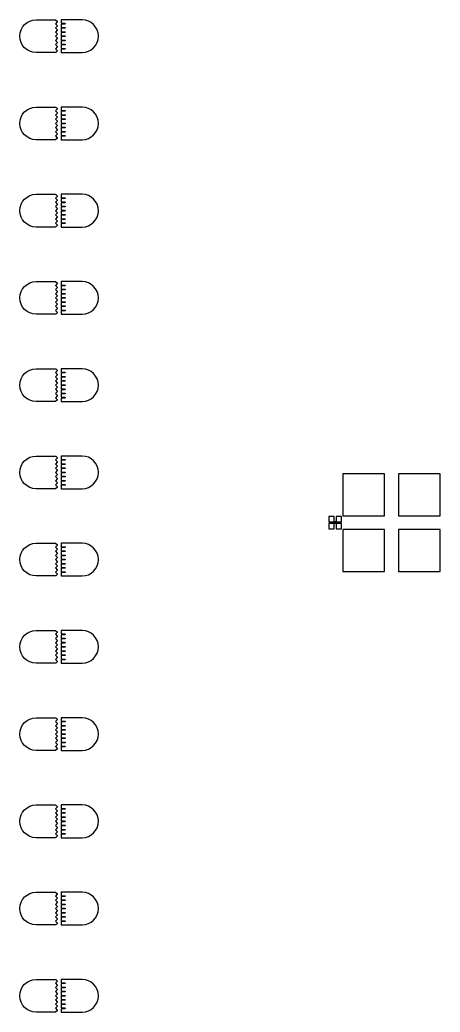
# Model space of a CAD drawing. Header units: millimetres. Extents: x -41.5 to 41.5, y -35.2 to 36.1.
# Drawn here: x 11.3 to 41.5, y -35.2 to 36.1 of the extents above; entities that cross this region are included whole.
import ezdxf

# ---------------------------------------------------------------- set-up
doc = ezdxf.new("R2010")
doc.units = ezdxf.units.MM

msp = doc.modelspace()

# ---------------------------------------------------------------- linework, layer by layer
for points in [[(13.906, 35.858), (14.01, 35.733), (14.01, 35.683), (13.906, 35.558), (14.01, 35.433), (14.01, 35.383), (13.906, 35.258), (14.01, 35.133), (14.01, 35.083), (13.906, 34.958), (14.01, 34.833), (14.01, 34.783), (13.906, 34.658), (14.01, 34.533), (14.01, 34.483), (13.906, 34.358), (14.01, 34.233), (14.01, 34.183), (13.906, 34.058), (14.01, 33.933), (14.01, 33.883), (13.92, 33.797, -0.193635), (13.886, 33.783), (12.51, 33.783, -1), (12.51, 36.133), (13.886, 36.133, -0.193635), (13.92, 36.119), (14.01, 36.033), (14.01, 35.983)], [(14.572, 35.833), (14.432, 35.833), (14.31, 35.833), (14.31, 35.733), (14.31, 35.683), (14.31, 35.583), (14.432, 35.583), (14.572, 35.583, -0.414214), (14.582, 35.573), (14.582, 35.543, -0.414214), (14.572, 35.533), (14.432, 35.533), (14.31, 35.533), (14.31, 35.433), (14.31, 35.383), (14.31, 35.283), (14.432, 35.283), (14.572, 35.283, -0.414214), (14.582, 35.273), (14.582, 35.243, -0.414214), (14.572, 35.233), (14.432, 35.233), (14.31, 35.233), (14.31, 35.133), (14.31, 35.083), (14.31, 34.983), (14.432, 34.983), (14.572, 34.983, -0.414214), (14.582, 34.973), (14.582, 34.943, -0.414214), (14.572, 34.933), (14.432, 34.933), (14.31, 34.933), (14.31, 34.833), (14.31, 34.783), (14.31, 34.683), (14.432, 34.683), (14.572, 34.683, -0.414214), (14.582, 34.673), (14.582, 34.643, -0.414214), (14.572, 34.633), (14.432, 34.633), (14.31, 34.633), (14.31, 34.533), (14.31, 34.483), (14.31, 34.383), (14.432, 34.383), (14.572, 34.383, -0.414214), (14.582, 34.373), (14.582, 34.343, -0.414214), (14.572, 34.333), (14.432, 34.333), (14.31, 34.333), (14.31, 34.233), (14.31, 34.183), (14.31, 34.083), (14.432, 34.083), (14.572, 34.083, -0.414214), (14.582, 34.073), (14.582, 34.043, -0.414214), (14.572, 34.033), (14.432, 34.033), (14.31, 34.033), (14.31, 33.933), (14.31, 33.883), (14.31, 33.783), (14.432, 33.783), (14.572, 33.783), (15.81, 33.783, 1), (15.81, 36.133), (14.572, 36.133), (14.432, 36.133), (14.31, 36.133), (14.31, 36.033), (14.31, 35.983), (14.31, 35.883), (14.432, 35.883), (14.572, 35.883, -0.414214), (14.582, 35.873), (14.582, 35.843, -0.414214)], [(13.906, 29.589), (14.01, 29.465), (14.01, 29.415), (13.906, 29.289), (14.01, 29.165), (14.01, 29.115), (13.906, 28.989), (14.01, 28.865), (14.01, 28.815), (13.906, 28.689), (14.01, 28.565), (14.01, 28.515), (13.906, 28.389), (14.01, 28.265), (14.01, 28.215), (13.906, 28.089), (14.01, 27.965), (14.01, 27.915), (13.906, 27.789), (14.01, 27.665), (14.01, 27.615), (13.92, 27.529, -0.193635), (13.886, 27.515), (12.51, 27.515, -1), (12.51, 29.865), (13.886, 29.865, -0.193635), (13.92, 29.851), (14.01, 29.765), (14.01, 29.715)], [(14.572, 29.565), (14.432, 29.565), (14.31, 29.565), (14.31, 29.465), (14.31, 29.415), (14.31, 29.315), (14.432, 29.315), (14.572, 29.315, -0.414214), (14.582, 29.305), (14.582, 29.275, -0.414214), (14.572, 29.265), (14.432, 29.265), (14.31, 29.265), (14.31, 29.165), (14.31, 29.115), (14.31, 29.015), (14.432, 29.015), (14.572, 29.015, -0.414214), (14.582, 29.005), (14.582, 28.975, -0.414214), (14.572, 28.965), (14.432, 28.965), (14.31, 28.965), (14.31, 28.865), (14.31, 28.815), (14.31, 28.715), (14.432, 28.715), (14.572, 28.715, -0.414214), (14.582, 28.705), (14.582, 28.675, -0.414214), (14.572, 28.665), (14.432, 28.665), (14.31, 28.665), (14.31, 28.565), (14.31, 28.515), (14.31, 28.415), (14.432, 28.415), (14.572, 28.415, -0.414214), (14.582, 28.405), (14.582, 28.375, -0.414214), (14.572, 28.365), (14.432, 28.365), (14.31, 28.365), (14.31, 28.265), (14.31, 28.215), (14.31, 28.115), (14.432, 28.115), (14.572, 28.115, -0.414214), (14.582, 28.105), (14.582, 28.075, -0.414214), (14.572, 28.065), (14.432, 28.065), (14.31, 28.065), (14.31, 27.965), (14.31, 27.915), (14.31, 27.815), (14.432, 27.815), (14.572, 27.815, -0.414214), (14.582, 27.805), (14.582, 27.775, -0.414214), (14.572, 27.765), (14.432, 27.765), (14.31, 27.765), (14.31, 27.665), (14.31, 27.615), (14.31, 27.515), (14.432, 27.515), (14.572, 27.515), (15.81, 27.515, 1), (15.81, 29.865), (14.572, 29.865), (14.432, 29.865), (14.31, 29.865), (14.31, 29.765), (14.31, 29.715), (14.31, 29.615), (14.432, 29.615), (14.572, 29.615, -0.414214), (14.582, 29.605), (14.582, 29.575, -0.414214)], [(13.906, 23.321), (14.01, 23.196), (14.01, 23.146), (13.906, 23.021), (14.01, 22.896), (14.01, 22.846), (13.906, 22.721), (14.01, 22.596), (14.01, 22.546), (13.906, 22.421), (14.01, 22.296), (14.01, 22.246), (13.906, 22.121), (14.01, 21.996), (14.01, 21.946), (13.906, 21.821), (14.01, 21.696), (14.01, 21.646), (13.906, 21.521), (14.01, 21.396), (14.01, 21.346), (13.92, 21.26, -0.193635), (13.886, 21.246), (12.51, 21.246, -1), (12.51, 23.596), (13.886, 23.596, -0.193635), (13.92, 23.582), (14.01, 23.496), (14.01, 23.446)], [(14.572, 23.296), (14.432, 23.296), (14.31, 23.296), (14.31, 23.196), (14.31, 23.146), (14.31, 23.046), (14.432, 23.046), (14.572, 23.046, -0.414214), (14.582, 23.036), (14.582, 23.006, -0.414214), (14.572, 22.996), (14.432, 22.996), (14.31, 22.996), (14.31, 22.896), (14.31, 22.846), (14.31, 22.746), (14.432, 22.746), (14.572, 22.746, -0.414214), (14.582, 22.736), (14.582, 22.706, -0.414214), (14.572, 22.696), (14.432, 22.696), (14.31, 22.696), (14.31, 22.596), (14.31, 22.546), (14.31, 22.446), (14.432, 22.446), (14.572, 22.446, -0.414214), (14.582, 22.436), (14.582, 22.406, -0.414214), (14.572, 22.396), (14.432, 22.396), (14.31, 22.396), (14.31, 22.296), (14.31, 22.246), (14.31, 22.146), (14.432, 22.146), (14.572, 22.146, -0.414214), (14.582, 22.136), (14.582, 22.106, -0.414214), (14.572, 22.096), (14.432, 22.096), (14.31, 22.096), (14.31, 21.996), (14.31, 21.946), (14.31, 21.846), (14.432, 21.846), (14.572, 21.846, -0.414214), (14.582, 21.836), (14.582, 21.806, -0.414214), (14.572, 21.796), (14.432, 21.796), (14.31, 21.796), (14.31, 21.696), (14.31, 21.646), (14.31, 21.546), (14.432, 21.546), (14.572, 21.546, -0.414214), (14.582, 21.536), (14.582, 21.506, -0.414214), (14.572, 21.496), (14.432, 21.496), (14.31, 21.496), (14.31, 21.396), (14.31, 21.346), (14.31, 21.246), (14.432, 21.246), (14.572, 21.246), (15.81, 21.246, 1), (15.81, 23.596), (14.572, 23.596), (14.432, 23.596), (14.31, 23.596), (14.31, 23.496), (14.31, 23.446), (14.31, 23.346), (14.432, 23.346), (14.572, 23.346, -0.414214), (14.582, 23.336), (14.582, 23.306, -0.414214)], [(13.906, 17.053), (14.01, 16.928), (14.01, 16.878), (13.906, 16.753), (14.01, 16.628), (14.01, 16.578), (13.906, 16.453), (14.01, 16.328), (14.01, 16.278), (13.906, 16.153), (14.01, 16.028), (14.01, 15.978), (13.906, 15.853), (14.01, 15.728), (14.01, 15.678), (13.906, 15.553), (14.01, 15.428), (14.01, 15.378), (13.906, 15.253), (14.01, 15.128), (14.01, 15.078), (13.92, 14.992, -0.193635), (13.886, 14.978), (12.51, 14.978, -1), (12.51, 17.328), (13.886, 17.328, -0.193635), (13.92, 17.314), (14.01, 17.228), (14.01, 17.178)], [(14.572, 17.028), (14.432, 17.028), (14.31, 17.028), (14.31, 16.928), (14.31, 16.878), (14.31, 16.778), (14.432, 16.778), (14.572, 16.778, -0.414214), (14.582, 16.768), (14.582, 16.738, -0.414214), (14.572, 16.728), (14.432, 16.728), (14.31, 16.728), (14.31, 16.628), (14.31, 16.578), (14.31, 16.478), (14.432, 16.478), (14.572, 16.478, -0.414214), (14.582, 16.468), (14.582, 16.438, -0.414214), (14.572, 16.428), (14.432, 16.428), (14.31, 16.428), (14.31, 16.328), (14.31, 16.278), (14.31, 16.178), (14.432, 16.178), (14.572, 16.178, -0.414214), (14.582, 16.168), (14.582, 16.138, -0.414214), (14.572, 16.128), (14.432, 16.128), (14.31, 16.128), (14.31, 16.028), (14.31, 15.978), (14.31, 15.878), (14.432, 15.878), (14.572, 15.878, -0.414214), (14.582, 15.868), (14.582, 15.838, -0.414214), (14.572, 15.828), (14.432, 15.828), (14.31, 15.828), (14.31, 15.728), (14.31, 15.678), (14.31, 15.578), (14.432, 15.578), (14.572, 15.578, -0.414214), (14.582, 15.568), (14.582, 15.538, -0.414214), (14.572, 15.528), (14.432, 15.528), (14.31, 15.528), (14.31, 15.428), (14.31, 15.378), (14.31, 15.278), (14.432, 15.278), (14.572, 15.278, -0.414214), (14.582, 15.268), (14.582, 15.238, -0.414214), (14.572, 15.228), (14.432, 15.228), (14.31, 15.228), (14.31, 15.128), (14.31, 15.078), (14.31, 14.978), (14.432, 14.978), (14.572, 14.978), (15.81, 14.978, 1), (15.81, 17.328), (14.572, 17.328), (14.432, 17.328), (14.31, 17.328), (14.31, 17.228), (14.31, 17.178), (14.31, 17.078), (14.432, 17.078), (14.572, 17.078, -0.414214), (14.582, 17.068), (14.582, 17.038, -0.414214)], [(13.906, 10.784), (14.01, 10.659), (14.01, 10.609), (13.906, 10.484), (14.01, 10.359), (14.01, 10.309), (13.906, 10.184), (14.01, 10.059), (14.01, 10.009), (13.906, 9.884), (14.01, 9.759), (14.01, 9.709), (13.906, 9.584), (14.01, 9.459), (14.01, 9.409), (13.906, 9.284), (14.01, 9.159), (14.01, 9.109), (13.906, 8.984), (14.01, 8.859), (14.01, 8.809), (13.92, 8.723, -0.193635), (13.886, 8.709), (12.51, 8.709, -1), (12.51, 11.059), (13.886, 11.059, -0.193635), (13.92, 11.045), (14.01, 10.959), (14.01, 10.909)], [(14.572, 10.759), (14.432, 10.759), (14.31, 10.759), (14.31, 10.659), (14.31, 10.609), (14.31, 10.509), (14.432, 10.509), (14.572, 10.509, -0.414214), (14.582, 10.499), (14.582, 10.469, -0.414214), (14.572, 10.459), (14.432, 10.459), (14.31, 10.459), (14.31, 10.359), (14.31, 10.309), (14.31, 10.209), (14.432, 10.209), (14.572, 10.209, -0.414214), (14.582, 10.199), (14.582, 10.169, -0.414214), (14.572, 10.159), (14.432, 10.159), (14.31, 10.159), (14.31, 10.059), (14.31, 10.009), (14.31, 9.909), (14.432, 9.909), (14.572, 9.909, -0.414214), (14.582, 9.899), (14.582, 9.869, -0.414214), (14.572, 9.859), (14.432, 9.859), (14.31, 9.859), (14.31, 9.759), (14.31, 9.709), (14.31, 9.609), (14.432, 9.609), (14.572, 9.609, -0.414214), (14.582, 9.599), (14.582, 9.569, -0.414214), (14.572, 9.559), (14.432, 9.559), (14.31, 9.559), (14.31, 9.459), (14.31, 9.409), (14.31, 9.309), (14.432, 9.309), (14.572, 9.309, -0.414214), (14.582, 9.299), (14.582, 9.269, -0.414214), (14.572, 9.259), (14.432, 9.259), (14.31, 9.259), (14.31, 9.159), (14.31, 9.109), (14.31, 9.009), (14.432, 9.009), (14.572, 9.009, -0.414214), (14.582, 8.999), (14.582, 8.969, -0.414214), (14.572, 8.959), (14.432, 8.959), (14.31, 8.959), (14.31, 8.859), (14.31, 8.809), (14.31, 8.709), (14.432, 8.709), (14.572, 8.709), (15.81, 8.709, 1), (15.81, 11.059), (14.572, 11.059), (14.432, 11.059), (14.31, 11.059), (14.31, 10.959), (14.31, 10.909), (14.31, 10.809), (14.432, 10.809), (14.572, 10.809, -0.414214), (14.582, 10.799), (14.582, 10.769, -0.414214)], [(13.906, 4.516), (14.01, 4.391), (14.01, 4.341), (13.906, 4.216), (14.01, 4.091), (14.01, 4.041), (13.906, 3.916), (14.01, 3.791), (14.01, 3.741), (13.906, 3.616), (14.01, 3.491), (14.01, 3.441), (13.906, 3.316), (14.01, 3.191), (14.01, 3.141), (13.906, 3.016), (14.01, 2.891), (14.01, 2.841), (13.906, 2.716), (14.01, 2.591), (14.01, 2.541), (13.92, 2.455, -0.193635), (13.886, 2.441), (12.51, 2.441, -1), (12.51, 4.791), (13.886, 4.791, -0.193635), (13.92, 4.777), (14.01, 4.691), (14.01, 4.641)], [(14.572, 4.491), (14.432, 4.491), (14.31, 4.491), (14.31, 4.391), (14.31, 4.341), (14.31, 4.241), (14.432, 4.241), (14.572, 4.241, -0.414214), (14.582, 4.231), (14.582, 4.201, -0.414214), (14.572, 4.191), (14.432, 4.191), (14.31, 4.191), (14.31, 4.091), (14.31, 4.041), (14.31, 3.941), (14.432, 3.941), (14.572, 3.941, -0.414214), (14.582, 3.931), (14.582, 3.901, -0.414214), (14.572, 3.891), (14.432, 3.891), (14.31, 3.891), (14.31, 3.791), (14.31, 3.741), (14.31, 3.641), (14.432, 3.641), (14.572, 3.641, -0.414214), (14.582, 3.631), (14.582, 3.601, -0.414214), (14.572, 3.591), (14.432, 3.591), (14.31, 3.591), (14.31, 3.491), (14.31, 3.441), (14.31, 3.341), (14.432, 3.341), (14.572, 3.341, -0.414214), (14.582, 3.331), (14.582, 3.301, -0.414214), (14.572, 3.291), (14.432, 3.291), (14.31, 3.291), (14.31, 3.191), (14.31, 3.141), (14.31, 3.041), (14.432, 3.041), (14.572, 3.041, -0.414214), (14.582, 3.031), (14.582, 3.001, -0.414214), (14.572, 2.991), (14.432, 2.991), (14.31, 2.991), (14.31, 2.891), (14.31, 2.841), (14.31, 2.741), (14.432, 2.741), (14.572, 2.741, -0.414214), (14.582, 2.731), (14.582, 2.701, -0.414214), (14.572, 2.691), (14.432, 2.691), (14.31, 2.691), (14.31, 2.591), (14.31, 2.541), (14.31, 2.441), (14.432, 2.441), (14.572, 2.441), (15.81, 2.441, 1), (15.81, 4.791), (14.572, 4.791), (14.432, 4.791), (14.31, 4.791), (14.31, 4.691), (14.31, 4.641), (14.31, 4.541), (14.432, 4.541), (14.572, 4.541, -0.414214), (14.582, 4.531), (14.582, 4.501, -0.414214)], [(13.906, -1.753), (14.01, -1.878), (14.01, -1.928), (13.906, -2.053), (14.01, -2.178), (14.01, -2.228), (13.906, -2.353), (14.01, -2.478), (14.01, -2.528), (13.906, -2.653), (14.01, -2.778), (14.01, -2.828), (13.906, -2.953), (14.01, -3.078), (14.01, -3.128), (13.906, -3.253), (14.01, -3.378), (14.01, -3.428), (13.906, -3.553), (14.01, -3.678), (14.01, -3.728), (13.92, -3.814, -0.193635), (13.886, -3.828), (12.51, -3.828, -1), (12.51, -1.478), (13.886, -1.478, -0.193635), (13.92, -1.491), (14.01, -1.578), (14.01, -1.628)], [(14.572, -1.778), (14.432, -1.778), (14.31, -1.778), (14.31, -1.878), (14.31, -1.928), (14.31, -2.028), (14.432, -2.028), (14.572, -2.028, -0.414214), (14.582, -2.038), (14.582, -2.068, -0.414214), (14.572, -2.078), (14.432, -2.078), (14.31, -2.078), (14.31, -2.178), (14.31, -2.228), (14.31, -2.328), (14.432, -2.328), (14.572, -2.328, -0.414214), (14.582, -2.338), (14.582, -2.368, -0.414214), (14.572, -2.378), (14.432, -2.378), (14.31, -2.378), (14.31, -2.478), (14.31, -2.528), (14.31, -2.628), (14.432, -2.628), (14.572, -2.628, -0.414214), (14.582, -2.638), (14.582, -2.668, -0.414214), (14.572, -2.678), (14.432, -2.678), (14.31, -2.678), (14.31, -2.778), (14.31, -2.828), (14.31, -2.928), (14.432, -2.928), (14.572, -2.928, -0.414214), (14.582, -2.938), (14.582, -2.968, -0.414214), (14.572, -2.978), (14.432, -2.978), (14.31, -2.978), (14.31, -3.078), (14.31, -3.128), (14.31, -3.228), (14.432, -3.228), (14.572, -3.228, -0.414214), (14.582, -3.238), (14.582, -3.268, -0.414214), (14.572, -3.278), (14.432, -3.278), (14.31, -3.278), (14.31, -3.378), (14.31, -3.428), (14.31, -3.528), (14.432, -3.528), (14.572, -3.528, -0.414214), (14.582, -3.538), (14.582, -3.568, -0.414214), (14.572, -3.578), (14.432, -3.578), (14.31, -3.578), (14.31, -3.678), (14.31, -3.728), (14.31, -3.828), (14.432, -3.828), (14.572, -3.828), (15.81, -3.828, 1), (15.81, -1.478), (14.572, -1.478), (14.432, -1.478), (14.31, -1.478), (14.31, -1.578), (14.31, -1.628), (14.31, -1.728), (14.432, -1.728), (14.572, -1.728, -0.414214), (14.582, -1.738), (14.582, -1.768, -0.414214)], [(13.906, -8.021), (14.01, -8.146), (14.01, -8.196), (13.906, -8.321), (14.01, -8.446), (14.01, -8.496), (13.906, -8.621), (14.01, -8.746), (14.01, -8.796), (13.906, -8.921), (14.01, -9.046), (14.01, -9.096), (13.906, -9.221), (14.01, -9.346), (14.01, -9.396), (13.906, -9.521), (14.01, -9.646), (14.01, -9.696), (13.906, -9.821), (14.01, -9.946), (14.01, -9.996), (13.92, -10.082, -0.193635), (13.886, -10.096), (12.51, -10.096, -1), (12.51, -7.746), (13.886, -7.746, -0.193635), (13.92, -7.76), (14.01, -7.846), (14.01, -7.896)], [(14.572, -8.046), (14.432, -8.046), (14.31, -8.046), (14.31, -8.146), (14.31, -8.196), (14.31, -8.296), (14.432, -8.296), (14.572, -8.296, -0.414214), (14.582, -8.306), (14.582, -8.336, -0.414214), (14.572, -8.346), (14.432, -8.346), (14.31, -8.346), (14.31, -8.446), (14.31, -8.496), (14.31, -8.596), (14.432, -8.596), (14.572, -8.596, -0.414214), (14.582, -8.606), (14.582, -8.636, -0.414214), (14.572, -8.646), (14.432, -8.646), (14.31, -8.646), (14.31, -8.746), (14.31, -8.796), (14.31, -8.896), (14.432, -8.896), (14.572, -8.896, -0.414214), (14.582, -8.906), (14.582, -8.936, -0.414214), (14.572, -8.946), (14.432, -8.946), (14.31, -8.946), (14.31, -9.046), (14.31, -9.096), (14.31, -9.196), (14.432, -9.196), (14.572, -9.196, -0.414214), (14.582, -9.206), (14.582, -9.236, -0.414214), (14.572, -9.246), (14.432, -9.246), (14.31, -9.246), (14.31, -9.346), (14.31, -9.396), (14.31, -9.496), (14.432, -9.496), (14.572, -9.496, -0.414214), (14.582, -9.506), (14.582, -9.536, -0.414214), (14.572, -9.546), (14.432, -9.546), (14.31, -9.546), (14.31, -9.646), (14.31, -9.696), (14.31, -9.796), (14.432, -9.796), (14.572, -9.796, -0.414214), (14.582, -9.806), (14.582, -9.836, -0.414214), (14.572, -9.846), (14.432, -9.846), (14.31, -9.846), (14.31, -9.946), (14.31, -9.996), (14.31, -10.096), (14.432, -10.096), (14.572, -10.096), (15.81, -10.096, 1), (15.81, -7.746), (14.572, -7.746), (14.432, -7.746), (14.31, -7.746), (14.31, -7.846), (14.31, -7.896), (14.31, -7.996), (14.432, -7.996), (14.572, -7.996, -0.414214), (14.582, -8.006), (14.582, -8.036, -0.414214)], [(13.906, -14.29), (14.01, -14.414), (14.01, -14.464), (13.906, -14.59), (14.01, -14.714), (14.01, -14.764), (13.906, -14.89), (14.01, -15.014), (14.01, -15.064), (13.906, -15.19), (14.01, -15.314), (14.01, -15.364), (13.906, -15.49), (14.01, -15.614), (14.01, -15.664), (13.906, -15.79), (14.01, -15.914), (14.01, -15.964), (13.906, -16.09), (14.01, -16.214), (14.01, -16.264), (13.92, -16.35, -0.193635), (13.886, -16.364), (12.51, -16.364, -1), (12.51, -14.014), (13.886, -14.014, -0.193635), (13.92, -14.028), (14.01, -14.114), (14.01, -14.164)], [(14.572, -14.314), (14.432, -14.314), (14.31, -14.314), (14.31, -14.414), (14.31, -14.464), (14.31, -14.564), (14.432, -14.564), (14.572, -14.564, -0.414214), (14.582, -14.574), (14.582, -14.604, -0.414214), (14.572, -14.614), (14.432, -14.614), (14.31, -14.614), (14.31, -14.714), (14.31, -14.764), (14.31, -14.864), (14.432, -14.864), (14.572, -14.864, -0.414214), (14.582, -14.874), (14.582, -14.904, -0.414214), (14.572, -14.914), (14.432, -14.914), (14.31, -14.914), (14.31, -15.014), (14.31, -15.064), (14.31, -15.164), (14.432, -15.164), (14.572, -15.164, -0.414214), (14.582, -15.174), (14.582, -15.204, -0.414214), (14.572, -15.214), (14.432, -15.214), (14.31, -15.214), (14.31, -15.314), (14.31, -15.364), (14.31, -15.464), (14.432, -15.464), (14.572, -15.464, -0.414214), (14.582, -15.474), (14.582, -15.504, -0.414214), (14.572, -15.514), (14.432, -15.514), (14.31, -15.514), (14.31, -15.614), (14.31, -15.664), (14.31, -15.764), (14.432, -15.764), (14.572, -15.764, -0.414214), (14.582, -15.774), (14.582, -15.804, -0.414214), (14.572, -15.814), (14.432, -15.814), (14.31, -15.814), (14.31, -15.914), (14.31, -15.964), (14.31, -16.064), (14.432, -16.064), (14.572, -16.064, -0.414214), (14.582, -16.074), (14.582, -16.104, -0.414214), (14.572, -16.114), (14.432, -16.114), (14.31, -16.114), (14.31, -16.214), (14.31, -16.264), (14.31, -16.364), (14.432, -16.364), (14.572, -16.364), (15.81, -16.364, 1), (15.81, -14.014), (14.572, -14.014), (14.432, -14.014), (14.31, -14.014), (14.31, -14.114), (14.31, -14.164), (14.31, -14.264), (14.432, -14.264), (14.572, -14.264, -0.414214), (14.582, -14.274), (14.582, -14.304, -0.414214)], [(13.906, -20.558), (14.01, -20.683), (14.01, -20.733), (13.906, -20.858), (14.01, -20.983), (14.01, -21.033), (13.906, -21.158), (14.01, -21.283), (14.01, -21.333), (13.906, -21.458), (14.01, -21.583), (14.01, -21.633), (13.906, -21.758), (14.01, -21.883), (14.01, -21.933), (13.906, -22.058), (14.01, -22.183), (14.01, -22.233), (13.906, -22.358), (14.01, -22.483), (14.01, -22.533), (13.92, -22.619, -0.193635), (13.886, -22.633), (12.51, -22.633, -1), (12.51, -20.283), (13.886, -20.283, -0.193635), (13.92, -20.297), (14.01, -20.383), (14.01, -20.433)], [(14.572, -20.583), (14.432, -20.583), (14.31, -20.583), (14.31, -20.683), (14.31, -20.733), (14.31, -20.833), (14.432, -20.833), (14.572, -20.833, -0.414214), (14.582, -20.843), (14.582, -20.873, -0.414214), (14.572, -20.883), (14.432, -20.883), (14.31, -20.883), (14.31, -20.983), (14.31, -21.033), (14.31, -21.133), (14.432, -21.133), (14.572, -21.133, -0.414214), (14.582, -21.143), (14.582, -21.173, -0.414214), (14.572, -21.183), (14.432, -21.183), (14.31, -21.183), (14.31, -21.283), (14.31, -21.333), (14.31, -21.433), (14.432, -21.433), (14.572, -21.433, -0.414214), (14.582, -21.443), (14.582, -21.473, -0.414214), (14.572, -21.483), (14.432, -21.483), (14.31, -21.483), (14.31, -21.583), (14.31, -21.633), (14.31, -21.733), (14.432, -21.733), (14.572, -21.733, -0.414214), (14.582, -21.743), (14.582, -21.773, -0.414214), (14.572, -21.783), (14.432, -21.783), (14.31, -21.783), (14.31, -21.883), (14.31, -21.933), (14.31, -22.033), (14.432, -22.033), (14.572, -22.033, -0.414214), (14.582, -22.043), (14.582, -22.073, -0.414214), (14.572, -22.083), (14.432, -22.083), (14.31, -22.083), (14.31, -22.183), (14.31, -22.233), (14.31, -22.333), (14.432, -22.333), (14.572, -22.333, -0.414214), (14.582, -22.343), (14.582, -22.373, -0.414214), (14.572, -22.383), (14.432, -22.383), (14.31, -22.383), (14.31, -22.483), (14.31, -22.533), (14.31, -22.633), (14.432, -22.633), (14.572, -22.633), (15.81, -22.633, 1), (15.81, -20.283), (14.572, -20.283), (14.432, -20.283), (14.31, -20.283), (14.31, -20.383), (14.31, -20.433), (14.31, -20.533), (14.432, -20.533), (14.572, -20.533, -0.414214), (14.582, -20.543), (14.582, -20.573, -0.414214)], [(13.906, -26.826), (14.01, -26.951), (14.01, -27.001), (13.906, -27.126), (14.01, -27.251), (14.01, -27.301), (13.906, -27.426), (14.01, -27.551), (14.01, -27.601), (13.906, -27.726), (14.01, -27.851), (14.01, -27.901), (13.906, -28.026), (14.01, -28.151), (14.01, -28.201), (13.906, -28.326), (14.01, -28.451), (14.01, -28.501), (13.906, -28.626), (14.01, -28.751), (14.01, -28.801), (13.92, -28.887, -0.193635), (13.886, -28.901), (12.51, -28.901, -1), (12.51, -26.551), (13.886, -26.551, -0.193635), (13.92, -26.565), (14.01, -26.651), (14.01, -26.701)], [(14.572, -26.851), (14.432, -26.851), (14.31, -26.851), (14.31, -26.951), (14.31, -27.001), (14.31, -27.101), (14.432, -27.101), (14.572, -27.101, -0.414214), (14.582, -27.111), (14.582, -27.141, -0.414214), (14.572, -27.151), (14.432, -27.151), (14.31, -27.151), (14.31, -27.251), (14.31, -27.301), (14.31, -27.401), (14.432, -27.401), (14.572, -27.401, -0.414214), (14.582, -27.411), (14.582, -27.441, -0.414214), (14.572, -27.451), (14.432, -27.451), (14.31, -27.451), (14.31, -27.551), (14.31, -27.601), (14.31, -27.701), (14.432, -27.701), (14.572, -27.701, -0.414214), (14.582, -27.711), (14.582, -27.741, -0.414214), (14.572, -27.751), (14.432, -27.751), (14.31, -27.751), (14.31, -27.851), (14.31, -27.901), (14.31, -28.001), (14.432, -28.001), (14.572, -28.001, -0.414214), (14.582, -28.011), (14.582, -28.041, -0.414214), (14.572, -28.051), (14.432, -28.051), (14.31, -28.051), (14.31, -28.151), (14.31, -28.201), (14.31, -28.301), (14.432, -28.301), (14.572, -28.301, -0.414214), (14.582, -28.311), (14.582, -28.341, -0.414214), (14.572, -28.351), (14.432, -28.351), (14.31, -28.351), (14.31, -28.451), (14.31, -28.501), (14.31, -28.601), (14.432, -28.601), (14.572, -28.601, -0.414214), (14.582, -28.611), (14.582, -28.641, -0.414214), (14.572, -28.651), (14.432, -28.651), (14.31, -28.651), (14.31, -28.751), (14.31, -28.801), (14.31, -28.901), (14.432, -28.901), (14.572, -28.901), (15.81, -28.901, 1), (15.81, -26.551), (14.572, -26.551), (14.432, -26.551), (14.31, -26.551), (14.31, -26.651), (14.31, -26.701), (14.31, -26.801), (14.432, -26.801), (14.572, -26.801, -0.414214), (14.582, -26.811), (14.582, -26.841, -0.414214)], [(13.906, -33.095), (14.01, -33.22), (14.01, -33.27), (13.906, -33.395), (14.01, -33.52), (14.01, -33.57), (13.906, -33.695), (14.01, -33.82), (14.01, -33.87), (13.906, -33.995), (14.01, -34.12), (14.01, -34.17), (13.906, -34.295), (14.01, -34.42), (14.01, -34.47), (13.906, -34.595), (14.01, -34.72), (14.01, -34.77), (13.906, -34.895), (14.01, -35.02), (14.01, -35.07), (13.92, -35.156, -0.193635), (13.886, -35.17), (12.51, -35.17, -1), (12.51, -32.82), (13.886, -32.82, -0.193635), (13.92, -32.834), (14.01, -32.92), (14.01, -32.97)], [(14.572, -33.12), (14.432, -33.12), (14.31, -33.12), (14.31, -33.22), (14.31, -33.27), (14.31, -33.37), (14.432, -33.37), (14.572, -33.37, -0.414214), (14.582, -33.38), (14.582, -33.41, -0.414214), (14.572, -33.42), (14.432, -33.42), (14.31, -33.42), (14.31, -33.52), (14.31, -33.57), (14.31, -33.67), (14.432, -33.67), (14.572, -33.67, -0.414214), (14.582, -33.68), (14.582, -33.71, -0.414214), (14.572, -33.72), (14.432, -33.72), (14.31, -33.72), (14.31, -33.82), (14.31, -33.87), (14.31, -33.97), (14.432, -33.97), (14.572, -33.97, -0.414214), (14.582, -33.98), (14.582, -34.01, -0.414214), (14.572, -34.02), (14.432, -34.02), (14.31, -34.02), (14.31, -34.12), (14.31, -34.17), (14.31, -34.27), (14.432, -34.27), (14.572, -34.27, -0.414214), (14.582, -34.28), (14.582, -34.31, -0.414214), (14.572, -34.32), (14.432, -34.32), (14.31, -34.32), (14.31, -34.42), (14.31, -34.47), (14.31, -34.57), (14.432, -34.57), (14.572, -34.57, -0.414214), (14.582, -34.58), (14.582, -34.61, -0.414214), (14.572, -34.62), (14.432, -34.62), (14.31, -34.62), (14.31, -34.72), (14.31, -34.77), (14.31, -34.87), (14.432, -34.87), (14.572, -34.87, -0.414214), (14.582, -34.88), (14.582, -34.91, -0.414214), (14.572, -34.92), (14.432, -34.92), (14.31, -34.92), (14.31, -35.02), (14.31, -35.07), (14.31, -35.17), (14.432, -35.17), (14.572, -35.17), (15.81, -35.17, 1), (15.81, -32.82), (14.572, -32.82), (14.432, -32.82), (14.31, -32.82), (14.31, -32.92), (14.31, -32.97), (14.31, -33.07), (14.432, -33.07), (14.572, -33.07, -0.414214), (14.582, -33.08), (14.582, -33.11, -0.414214)]]:
    msp.add_lwpolyline(points, format="xyb", close=True)
for points in [[(37.548, 3.5), (34.548, 3.5), (34.548, 0.5), (37.548, 0.5)], [(41.548, 3.5), (38.548, 3.5), (38.548, 0.5), (41.548, 0.5)], [(33.936, 0.445), (33.555, 0.445), (33.555, 0.064), (33.936, 0.064)], [(34.02, 0.064), (34, 0.064), (33.98, 0.064), (34, 0)], [(34.02, -0.064), (34, -0.064), (33.98, -0.064), (34, 0)], [(34.445, 0.445), (34.064, 0.445), (34.064, 0.064), (34.445, 0.064)], [(33.936, -0.064), (33.555, -0.064), (33.555, -0.445), (33.936, -0.445)], [(34.445, -0.064), (34.064, -0.064), (34.064, -0.445), (34.445, -0.445)], [(37.548, -0.5), (34.548, -0.5), (34.548, -3.5), (37.548, -3.5)], [(41.548, -0.5), (38.548, -0.5), (38.548, -3.5), (41.548, -3.5)]]:
    msp.add_lwpolyline(points, close=True)

doc.saveas('drawing.dxf')
